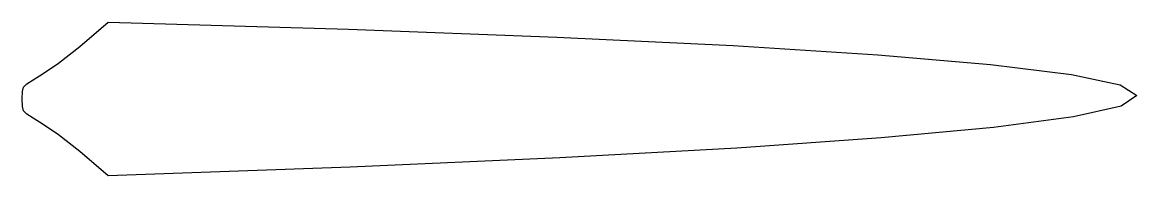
# Model space of a CAD drawing. Extents: x 199 to 382, y 205 to 230.
import ezdxf

# ---------------------------------------------------------------- set-up
doc = ezdxf.new("R2010")
doc.units = 0
doc.layers.add('Milimeterpapier', color=7, linetype='CONTINUOUS')

msp = doc.modelspace()

# ---------------------------------------------------------------- linework, layer by layer
at = {"layer": 'Milimeterpapier', "color": 1}
for p, q in [((208.233126, 226.428893), (212.890904, 230.40456)), ((212.890896, 230.40456), (252.292635, 229.263787)), ((212.890904, 230.40456), (212.890896, 230.40456)), ((252.292635, 229.263787), (286.482169, 227.987572)), ((286.482169, 227.987572), (315.450672, 226.592666)), ((204.732904, 223.729485), (208.233126, 226.428893)), ((315.450672, 226.592666), (339.189258, 225.095816)), ((339.189258, 225.095816), (357.689037, 223.513771)), ((202.224874, 222.011813), (204.732904, 223.729485)), ((357.689037, 223.513771), (370.941148, 221.863274)), ((200.543668, 220.98136), (202.224874, 222.011813)), ((370.941148, 221.863274), (378.936786, 220.161076)), ((198.807352, 219.068083), (199.000274, 219.804014)), ((199.000274, 219.804014), (199.523926, 220.3436)), ((199.523926, 220.3436), (200.543668, 220.98136)), ((378.936786, 220.161076), (381.667004, 218.423922)), ((198.779779, 217.84128), (198.807352, 219.068083)), ((198.807211, 216.614383), (198.779779, 217.84128)), ((381.667004, 218.423922), (379.122968, 216.668562)), ((198.999805, 215.878218), (198.807211, 216.614383)), ((199.523054, 215.338347), (198.999805, 215.878218)), ((379.122968, 216.668562), (371.295845, 214.91174)), ((200.542435, 214.70033), (199.523054, 215.338347)), ((202.223426, 213.669725), (200.542435, 214.70033)), ((371.295845, 214.91174), (358.176689, 213.170206)), ((204.731516, 211.952095), (202.223426, 213.669725)), ((358.176689, 213.170206), (339.756722, 211.460704)), ((208.232177, 209.253001), (204.731516, 211.952095)), ((339.756722, 211.460704), (316.026998, 209.799987)), ((212.890896, 205.277999), (208.232177, 209.253001)), ((316.026998, 209.799987), (286.978711, 208.204799)), ((252.60296, 206.691888), (212.890896, 205.277999)), ((286.978711, 208.204799), (252.60296, 206.691888))]:
    msp.add_line(p, q, dxfattribs=at)

doc.saveas('drawing.dxf')
